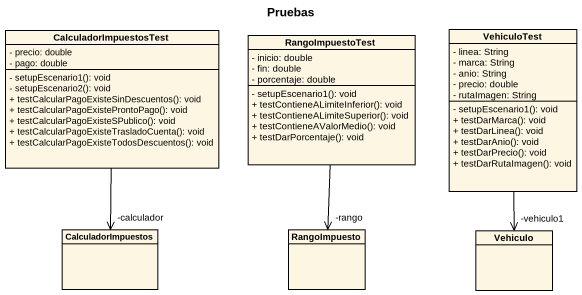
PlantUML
@startuml
title Pruebas
hide circle
hide empty members
skinparam classAttributeIconSize 0
class CalculadorImpuestosTest {
  - precio: double
  - pago: double
  - setupEscenario1(): void
  - setupEscenario2(): void
  + testCalcularPagoExisteSinDescuentos(): void
  + testCalcularPagoExisteProntoPago(): void
  + testCalcularPagoExisteSPublico(): void
  + testCalcularPagoExisteTrasladoCuenta(): void
  + testCalcularPagoExisteTodosDescuentos(): void
}
class VehiculoTest {
  - linea: String
  - marca: String
  - anio: String
  - precio: double
  - rutaImagen: String
  - setupEscenario1(): void
  + testDarMarca(): void
  + testDarLinea(): void
  + testDarAnio(): void
  + testDarPrecio(): void
  + testDarRutaImagen(): void
}
class RangoImpuestoTest {
  - inicio: double
  - fin: double
  - porcentaje: double
  - setupEscenario1(): void
  + testContieneALimiteInferior(): void
  + testContieneALimiteSuperior(): void
  + testContieneAValorMedio(): void
  + testDarPorcentaje(): void
}
class CalculadorImpuestos
class RangoImpuesto
class Vehiculo
CalculadorImpuestosTest --> "-calculador" CalculadorImpuestos
VehiculoTest --> "-vehiculo1" Vehiculo
RangoImpuestoTest --> "-rango" RangoImpuesto
@enduml
